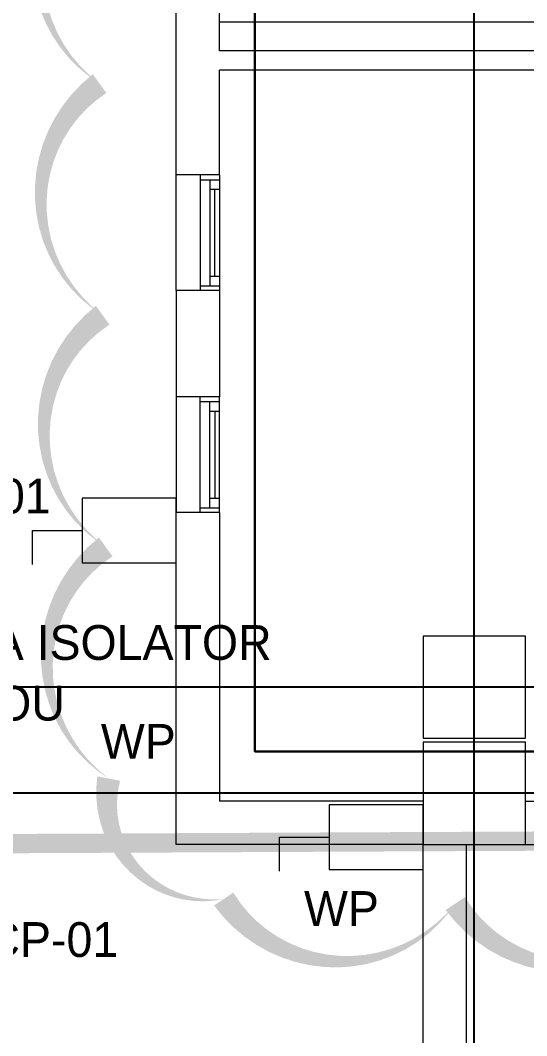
# Model space of a CAD drawing. Header units: metres. Extents: x 75097 to 220695, y -1557923 to -1361206.
# Drawn here: x 98263 to 100887, y -1427693 to -1422432 of the extents above; entities that cross this region are included whole.
import ezdxf

# ---------------------------------------------------------------- set-up
doc = ezdxf.new("R2010")
doc.units = ezdxf.units.M
doc.linetypes.add('DASHED2', pattern=[0.375, 0.25, -0.125])
doc.layers.get('0').update_dxf_attribs({"lineweight": 0})
for name, color, linetype, lineweight in [('A-100 - Copy$0$Aluminum', 8, 'Continuous', 0), ('A-100 - Copy$0$Proj', 8, 'Continuous', 0), ('A-100 - Copy$0$Structure', 8, 'Continuous', 9), ('A-100 - Copy$0$Walls', 8, 'Continuous', 0), ('A-100 - Copy$0$Wooden Joinery', 8, 'Continuous', 0), ('E-LG', 245, 'Continuous', 30)]:
    doc.layers.add(name, color=color, linetype=linetype, lineweight=lineweight)
doc.layers.add('A-100 - Copy$0$axes', color=8, linetype='Continuous')
for name, color, linetype, lineweight, true_color in [('E-POWR', 7, 'Continuous', 9, 0x4e7e3e), ('E-POWR-IDEN _1-100_', 7, 'Continuous', 9, 0x4e7e3e), ('REV 01', 7, 'Continuous', 0, 0xe41b4d)]:
    doc.layers.add(name, color=color, linetype=linetype, lineweight=lineweight, true_color=true_color)
doc.styles.add('Optima_5', font='', dxfattribs={"height": 3.001645})
doc.styles.get('Optima_5').set_extended_font_data('Optima')

# ---------------------------------------------------------------- blocks, each defined once
blk = doc.blocks.new('GI-041_dwg__U120-3902841-GI-041')
at = {"layer": 'E-POWR', "flags": 128}
blk.add_lwpolyline([(-0.1145, 0), (0.1145, 0), (0.1145, 0.1572), (-0.1145, 0.1572)], close=True, dxfattribs=at)
blk.add_lwpolyline([(0.2354, 0.1613), (0.2354, 0.0786), (0.1145, 0.0786)], dxfattribs=at)
blk = doc.blocks.new('A-100 - Copy')
at = {"layer": 'A-100 - Copy$0$Aluminum'}
for p, q in [((99195.3, -1423233.2, 2.4), (99195.3, -1423833.2, 2.4)), ((99195.3, -1423258.2, 2.4), (99295.3, -1423258.2, 2.4)), ((99245.3, -1423258.2, 2.4), (99245.3, -1423808.2, 2.4)), ((99295.3, -1423233.2, 2.4), (99295.3, -1423833.2, 2.4)), ((99245.3, -1423308.2, 2.4), (99295.3, -1423308.2, 2.4)), ((99270.3, -1423758.2, 2.4), (99270.3, -1423308.2, 2.4)), ((99245.3, -1423758.2, 2.4), (99295.3, -1423758.2, 2.4)), ((99195.3, -1423808.2, 2.4), (99295.3, -1423808.2, 2.4)), ((99195.3, -1424983.2, 2.4), (99195.3, -1424383.2, 2.4)), ((99195.3, -1424408.2, 2.4), (99295.3, -1424408.2, 2.4)), ((99245.3, -1424958.2, 2.4), (99245.3, -1424408.2, 2.4)), ((99295.3, -1424983.2, 2.4), (99295.3, -1424383.2, 2.4)), ((99245.3, -1424458.2, 2.4), (99295.3, -1424458.2, 2.4)), ((99270.3, -1424458.2, 2.4), (99270.3, -1424908.2, 2.4)), ((99245.3, -1424908.2, 2.4), (99295.3, -1424908.2, 2.4)), ((99195.3, -1424958.2, 2.4), (99295.3, -1424958.2, 2.4))]:
    blk.add_line(p, q, dxfattribs=at)
at = {"layer": 'A-100 - Copy$0$axes'}
for p, q in [((100615.3, -1477297.4, 2.4), (100615.3, -1366691.8, 2.4)), ((178940.3, -1425887.7, 2.4), (96042.2, -1425887.7, 2.4)), ((178940.3, -1426437.7, 2.4), (96049.7, -1426437.7, 2.4))]:
    blk.add_line(p, q, dxfattribs=at)
at = {"layer": 'A-100 - Copy$0$Proj'}
for p, q in [((99070.3, -1423833.2, 2.4), (99070.3, -1423233.2, 2.4)), ((99070.3, -1424383.2, 2.4), (99070.3, -1424983.2, 2.4))]:
    blk.add_line(p, q, dxfattribs=at)
at = {"layer": 'A-100 - Copy$0$Structure', "elevation": 2.4}
for points in [[(100350.3, -1426152.7), (100880.3, -1426152.7), (100880.3, -1425622.7), (100350.3, -1425622.7)], [(100350.3, -1426702.7), (100880.3, -1426702.7), (100880.3, -1426172.7), (100350.3, -1426172.7)]]:
    blk.add_lwpolyline(points, close=True, dxfattribs=at)
at = {"layer": 'A-100 - Copy$0$Walls'}
for p, q in [((99070.3, -1423233.2, 2.4), (99070.3, -1421643.2, 2.4)), ((99295.3, -1422591.4, 2.4), (99295.3, -1421643.2, 2.4)), ((102925.3, -1422591.4, 2.4), (99295.3, -1422591.4, 2.4)), ((102925.3, -1422691.4, 2.4), (99295.3, -1422691.4, 2.4)), ((99295.3, -1423233.2, 2.4), (99295.3, -1422691.4, 2.4)), ((99295.3, -1423233.2, 2.4), (99070.3, -1423233.2, 2.4)), ((99070.3, -1423833.2, 2.4), (99070.3, -1424383.2, 2.4)), ((99295.3, -1423833.2, 2.4), (99070.3, -1423833.2, 2.4)), ((99295.3, -1423833.2, 2.4), (99295.3, -1424383.2, 2.4)), ((99295.3, -1424383.2, 2.4), (99070.3, -1424383.2, 2.4)), ((99070.3, -1426702.7, 2.4), (99070.3, -1424983.2, 2.4)), ((99295.3, -1424983.2, 2.4), (99070.3, -1424983.2, 2.4)), ((99295.3, -1424983.2, 2.4), (99295.3, -1426477.7, 2.4)), ((100350.3, -1426477.7, 2.4), (99295.3, -1426477.7, 2.4)), ((100880.3, -1426477.7, 2.4), (102900.3, -1426477.7, 2.4)), ((100350.3, -1426702.7, 2.4), (99070.3, -1426702.7, 2.4)), ((100350.3, -1429327.7, 2.4), (100350.3, -1426702.7, 2.4)), ((100575.3, -1429327.7, 2.4), (100575.3, -1426702.7, 2.4)), ((100880.3, -1426702.7, 2.4), (102900.3, -1426702.7, 2.4))]:
    blk.add_line(p, q, dxfattribs=at)
at = {"layer": 'A-100 - Copy$0$Wooden Joinery', "elevation": 2.4}
blk.add_lwpolyline([(104250.3, -1422591.4), (104250.3, -1422441.4), (99295.3, -1422441.4)], dxfattribs=at)

msp = doc.modelspace()

# ---------------------------------------------------------------- linework, layer by layer
at = {"layer": 'E-LG', "color": 1, "elevation": 2.4}
msp.add_lwpolyline([(99478.7, -1421950.9), (99478.7, -1426220.8), (101534.2, -1426220.8), (101711, -1426254.7), (101767, -1426183.7)], dxfattribs=at)
at = {"layer": 'E-POWR', "color": 240, "linetype": 'DASHED2', "ltscale": 500, "true_color": 0xf10e52, "const_width": 100, "elevation": 0}
msp.add_lwpolyline([(115595.3, -1375232.9), (115595.3, -1391802.7), (116997.3, -1391802.7), (116997.2, -1396837.7), (115052.2, -1396837.7), (115298.3, -1426617.7), (94944.9, -1426713.6), (95011.4, -1395531.3), (100350.3, -1395542.7), (100350.3, -1389463.8)], dxfattribs=at)

# ---------------------------------------------------------------- block references
at = {"color": 85, "xscale": 2127.341102341351, "yscale": 2127.341102341351, "zscale": 2127.341102341351, "rotation": 180}
for p in [(98826.7, -1424908.2, 2.4), (100106.7, -1426498.1, 0)]:
    msp.add_blockref('GI-041_dwg__U120-3902841-GI-041', p, dxfattribs=at)

# ---------------------------------------------------------------- texts
at = {"layer": 'E-POWR-IDEN _1-100_', "attachment_point": 1, "rotation": 360, "line_spacing_factor": 1.047943, "style": 'Optima_5'}
for s, insert, char_height, width in [('TO MCP-01 \\P#Y5', (97135.7, -1424807.3), 180.1, 2475.925), ('2X20A ISOLATOR\\PFOR OU', (97557.6, -1425566.1, 4.7), 180.099, 2475.925), ('WP', (98680.7, -1426078.7, 2.4), 180.1, 3.637978807091713e-12), ('WP', (99733.2, -1426944.6, 0), 180.1, 3.637978807091713e-12), ('TO MCP-01 \\P#B5', (97485.8, -1427105.2), 180.1, 2475.925)]:
    msp.add_mtext(s, dxfattribs=dict(at, insert=insert, char_height=char_height, width=width))

# ---------------------------------------------------------------- next in the draw order: block references
msp.add_blockref('A-100 - Copy', (0, 0))

# ---------------------------------------------------------------- next in the draw order: linework, layer by layer
at = {"layer": 'REV 01', "color": 6, "elevation": 0}
msp.add_lwpolyline([(108917.9, -1427171.9, 0, 120, -0.520567), (107717.8, -1427148.6, 0, 120, -0.520567), (106517.7, -1427125.3, 0, 120, -0.520567), (105317.5, -1427102, 0, 120, -0.520567), (104117.4, -1427078.7, 0, 120, -0.520567), (102917.3, -1427055.4, 0, 120, -0.520567), (101717.2, -1427032.1, 0, 120, -0.520567), (100517.1, -1427008.8, 0, 120, -0.520567), (99317, -1426985.5, 0, 120, -0.520567), (98721.6, -1426361.2, 0, 120, -0.520567), (98705.7, -1425161, 0, 120, -0.520567), (98689.9, -1423960.7, 0, 120, -0.520567), (98674, -1422760.5, 0, 120, -0.520567), (98658.2, -1421560.3, 0, 120, -0.520567), (98642.4, -1420360, 0, 120, -0.520567), (98626.5, -1419159.8, 0, 120, -0.520567), (98610.7, -1417959.5, 0, 120, -0.520567), (98594.8, -1416759.3, 0, 120, -0.520567), (98579, -1415559.1, 0, 120, -0.520567), (98563.2, -1414358.8, 0, 120, -0.520567)], format="xyseb", dxfattribs=at)

doc.saveas('drawing.dxf')
